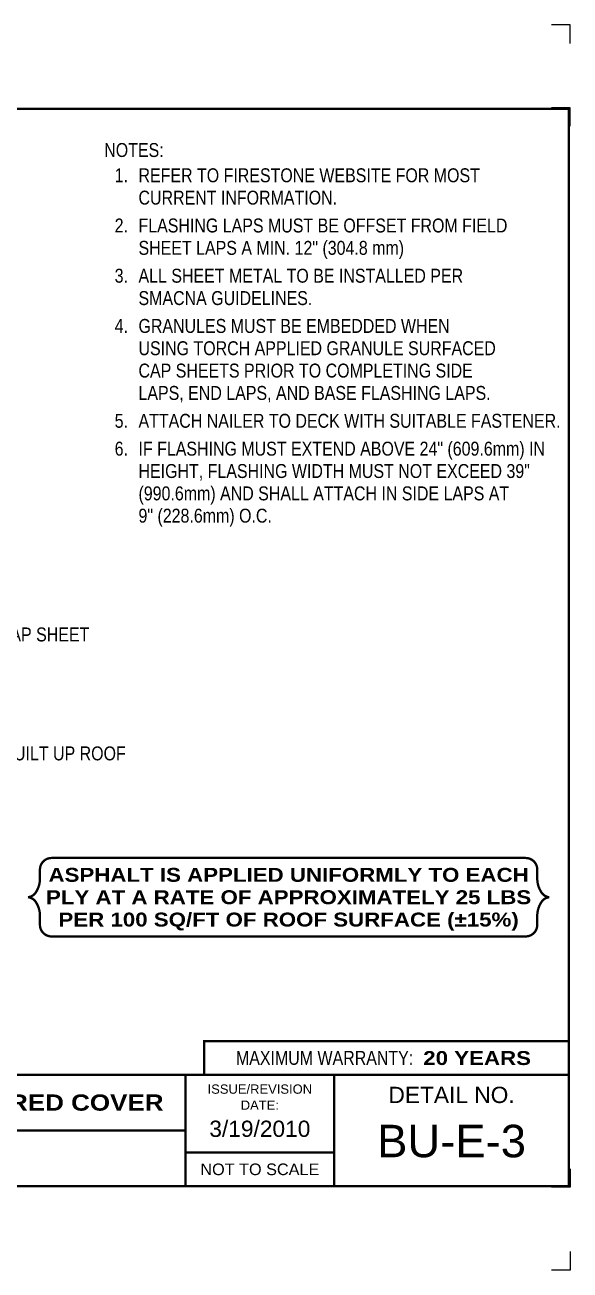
# Model space of a CAD drawing. Header units: inches. Extents: x -534 to -514, y -114.5 to -97.8.
# Drawn here: x -521.3 to -513.97, y -114.52 to -97.76 of the extents above; entities that cross this region are included whole.
import ezdxf
from ezdxf.enums import TextEntityAlignment as Align

# ---------------------------------------------------------------- set-up
doc = ezdxf.new("R2010")
doc.units = ezdxf.units.IN
doc.header["$MEASUREMENT"] = 0
doc.layers.get('0').update_dxf_attribs({"linetype": 'CONTINUOUS'})
doc.layers.get('DEFPOINTS').update_dxf_attribs({"linetype": 'CONTINUOUS'})
for name, color, linetype in [('FSBP-ANNO-LABEL', 7, 'CONTINUOUS'), ('FSBP-ANNO-NOTE', 7, 'CONTINUOUS'), ('FSBP-TTLB', 7, 'CONTINUOUS'), ('FSBP-TTLB-BORDER', 7, 'CONTINUOUS'), ('FSBP-TTLB-TEXT', 7, 'CONTINUOUS')]:
    doc.layers.add(name, color=color, linetype=linetype)
doc.styles.add('ARIAL', font='ARIAL.TTF')
doc.styles.add('ARIAL_BOLD', font='ariblk.TTF')
doc.styles.add('ARIAL_NAR', font='ARIALN.TTF')

# ---------------------------------------------------------------- blocks, each defined once
blk = doc.blocks.new('TTLB-ASPHALT_1')
blk.add_line((16.841, 0), (20, 0))
at = {"layer": 'DEFPOINTS', "linetype": 'Continuous', "ltscale": 1.75}
for points in [[(20.016, 13.881), (20.016, 14.131), (19.766, 14.131)], [(20.016, -2.381), (20.016, -2.631), (19.766, -2.631)]]:
    blk.add_lwpolyline(points, dxfattribs=at)
at = {"layer": 'DEFPOINTS', "color": 1}
for points in [[(20.016, 12.766), (20.016, 13.016), (19.766, 13.016)], [(20.016, -1.266), (20.016, -1.516), (19.766, -1.516)]]:
    blk.add_lwpolyline(points, dxfattribs=at)
at = {"layer": 'FSBP-TTLB', "const_width": 0.0312}
blk.add_lwpolyline([(15.09, 0), (20, 0), (20, 0.451), (15.09, 0.451)], close=True, dxfattribs=at)
for points in [[(0, 0), (0, -1.5), (20, -1.5), (20, 0), (0, 0)], [(14.84, 0), (14.84, -1.5)], [(16.841, 0), (16.841, -1.5)], [(20, 0), (20, -1.5)], [(4.825, -0.75), (14.84, -0.75)], [(14.84, -1.049), (16.841, -1.049)]]:
    blk.add_lwpolyline(points, dxfattribs=at)
at = {"layer": 'FSBP-TTLB-BORDER', "const_width": 0.0312}
blk.add_lwpolyline([(20, 0), (20, 13), (0, 13), (0, 0)], dxfattribs=at)
at = {"layer": 'FSBP-TTLB-TEXT', "style": 'ARIAL_NAR'}
blk.add_text('MAXIMUM WARRANTY:', height=0.1875, dxfattribs=at).set_placement((17.905, 0.226), align=Align.MIDDLE_RIGHT)
at = {"layer": 'FSBP-TTLB-TEXT', "style": 'ARIAL_BOLD'}
blk.add_text('20 YEARS', height=0.1875, dxfattribs=at).set_placement((18.04, 0.224), align=Align.MIDDLE_LEFT)
at = {"layer": 'FSBP-TTLB-TEXT', "style": 'ARIAL'}
for s, height, p in [('ISSUE/REVISION', 0.125, (15.841, -0.194)), ('DETAIL NO.', 0.2188, (18.421, -0.272)), ('DATE:', 0.125, (15.841, -0.41)), ('NOT TO SCALE', 0.15625, (15.841, -1.274))]:
    blk.add_text(s, height=height, dxfattribs=at).set_placement(p, align=Align.MIDDLE_CENTER)
at = {"layer": 'FSBP-TTLB-TEXT'}
for tag, height, style, p in [('DETAIL_DESCP_LINE_1', 0.219, 'ARIAL_BOLD', (9.833, -0.375)), ('ISSUE_REV_DATE', 0.219, 'ARIAL', (15.841, -0.728)), ('DETAIL_NUMBER', 0.438, 'ARIAL', (18.421, -0.893))]:
    blk.add_attdef(tag, text='', height=height, dxfattribs=dict(at, style=style)).set_placement(p, align=Align.MIDDLE_CENTER)
at = {"layer": 'FSBP-TTLB-TEXT', "style": 'ARIAL'}
blk.add_attdef('ACCPT_SYSTEMS', text='', height=0.219, dxfattribs=at).set_placement((11.494, -1.125), align=Align.MIDDLE_LEFT)

msp = doc.modelspace()

# ---------------------------------------------------------------- linework, layer by layer
at = {"layer": 'FSBP-ANNO-NOTE', "const_width": 0.0312}
msp.add_lwpolyline([(-521.101, -109.261), (-521.101, -109.128, -0.414214), (-520.945, -108.972), (-514.565, -108.972, -0.414214), (-514.409, -109.128), (-514.409, -109.261, 0.140908), (-514.35, -109.439, 0.224453), (-514.246, -109.5, 0.224453), (-514.35, -109.561, 0.140908), (-514.409, -109.739), (-514.409, -109.872, -0.414214), (-514.565, -110.028), (-520.945, -110.028, -0.414214), (-521.101, -109.872), (-521.101, -109.739, 0.140908), (-521.159, -109.561, 0.224453), (-521.263, -109.5, 0.224453), (-521.159, -109.439, 0.140908)], format="xyb", close=True, dxfattribs=at)
msp.add_lwpolyline([(-521.101, -109.261), (-521.101, -109.128, -0.414214), (-520.945, -108.972), (-514.565, -108.972, -0.414214), (-514.409, -109.128), (-514.409, -109.261, 0.140908), (-514.35, -109.439, 0.224453), (-514.246, -109.5, 0.224453), (-514.35, -109.561, 0.140908), (-514.409, -109.739), (-514.409, -109.872, -0.414214), (-514.565, -110.028), (-520.945, -110.028, -0.414214), (-521.101, -109.872), (-521.101, -109.739, 0.140908), (-521.159, -109.561, 0.224453), (-521.263, -109.5, 0.224453), (-521.159, -109.439, 0.140908)], format="xyb", close=True, dxfattribs=at)

# ---------------------------------------------------------------- block references
ref = msp.add_blockref('TTLB-ASPHALT_1', (-533.983, -111.889))
ref.add_attrib('DETAIL_DESCP_LINE_1', 'EXPANSION JOINT WITH PRE-MANUFACTURED COVER', dxfattribs={"layer": 'FSBP-TTLB-TEXT', "height": 0.21875, "style": 'ARIAL_BOLD'}).set_placement((-524.15, -112.264), align=Align.MIDDLE_CENTER)
ref.add_attrib('ISSUE_REV_DATE', '3/19/2010', dxfattribs={"layer": 'FSBP-TTLB-TEXT', "height": 0.2188, "style": 'ARIAL'}).set_placement((-518.142, -112.617), align=Align.MIDDLE_CENTER)
ref.add_attrib('DETAIL_NUMBER', 'BU-E-3', dxfattribs={"layer": 'FSBP-TTLB-TEXT', "height": 0.4375, "style": 'ARIAL'}).set_placement((-515.562, -112.782), align=Align.MIDDLE_CENTER)

# ---------------------------------------------------------------- texts
at = {"layer": 'FSBP-ANNO-LABEL', "style": 'ARIAL_NAR'}
for s, p in [('MODIFIED BITUMEN GRANULE SURFACED CAP SHEET', (-526.128, -105.963)), ('FOUR PLY BUILT UP ROOF', (-522.727, -107.564))]:
    msp.add_text(s, height=0.1875, dxfattribs=at).set_placement(p, align=Align.MIDDLE_LEFT)
at = {"layer": 'FSBP-ANNO-NOTE', "style": 'ARIAL_NAR'}
for s, p in [('NOTES:', (-520.236, -99.442)), ('REFER TO FIRESTONE WEBSITE FOR MOST', (-519.775, -99.782)), ('CURRENT INFORMATION.', (-519.775, -100.083)), ('FLASHING LAPS MUST BE OFFSET FROM FIELD ', (-519.775, -100.458)), ('SHEET LAPS A MIN. 12" (304.8 mm)', (-519.775, -100.759)), ('ALL SHEET METAL TO BE INSTALLED PER', (-519.775, -101.134)), ('SMACNA GUIDELINES.', (-519.775, -101.435)), ('GRANULES MUST BE EMBEDDED WHEN', (-519.775, -101.81)), ('USING TORCH APPLIED GRANULE SURFACED ', (-519.775, -102.11)), ('CAP SHEETS PRIOR TO COMPLETING SIDE', (-519.775, -102.411)), ('LAPS, END LAPS, AND BASE FLASHING LAPS.', (-519.775, -102.712)), ('ATTACH NAILER TO DECK WITH SUITABLE FASTENER.', (-519.775, -103.087)), ('IF FLASHING MUST EXTEND ABOVE 24" (609.6mm) IN', (-519.775, -103.462)), ('HEIGHT, FLASHING WIDTH MUST NOT EXCEED 39"', (-519.775, -103.763)), ('(990.6mm) AND SHALL ATTACH IN SIDE LAPS AT', (-519.775, -104.064)), ('9" (228.6mm) O.C.', (-519.775, -104.364))]:
    msp.add_text(s, height=0.1875, dxfattribs=at).set_placement(p, align=Align.MIDDLE_LEFT)
at = {"layer": 'FSBP-ANNO-NOTE'}
for s, style, p in [('1.', 'ARIAL_NAR', (-520.006, -99.782)), ('2.', 'ARIAL_NAR', (-520.006, -100.458)), ('3.', 'ARIAL_NAR', (-520.006, -101.134)), ('4.', 'ARIAL_NAR', (-520.006, -101.81)), ('5.', 'ARIAL_NAR', (-520.006, -103.087)), ('6.', 'ARIAL_NAR', (-520.006, -103.462)), ('ASPHALT IS APPLIED UNIFORMLY TO EACH', 'ARIAL_BOLD', (-517.755, -109.199)), ('PLY AT A RATE OF APPROXIMATELY 25 LBS', 'ARIAL_BOLD', (-517.755, -109.5)), ('PER 100 SQ/FT OF ROOF SURFACE (%%p15%)', 'ARIAL_BOLD', (-517.755, -109.801))]:
    msp.add_text(s, height=0.1875, dxfattribs=dict(at, style=style)).set_placement(p, align=Align.MIDDLE_CENTER)

doc.saveas('drawing.dxf')
